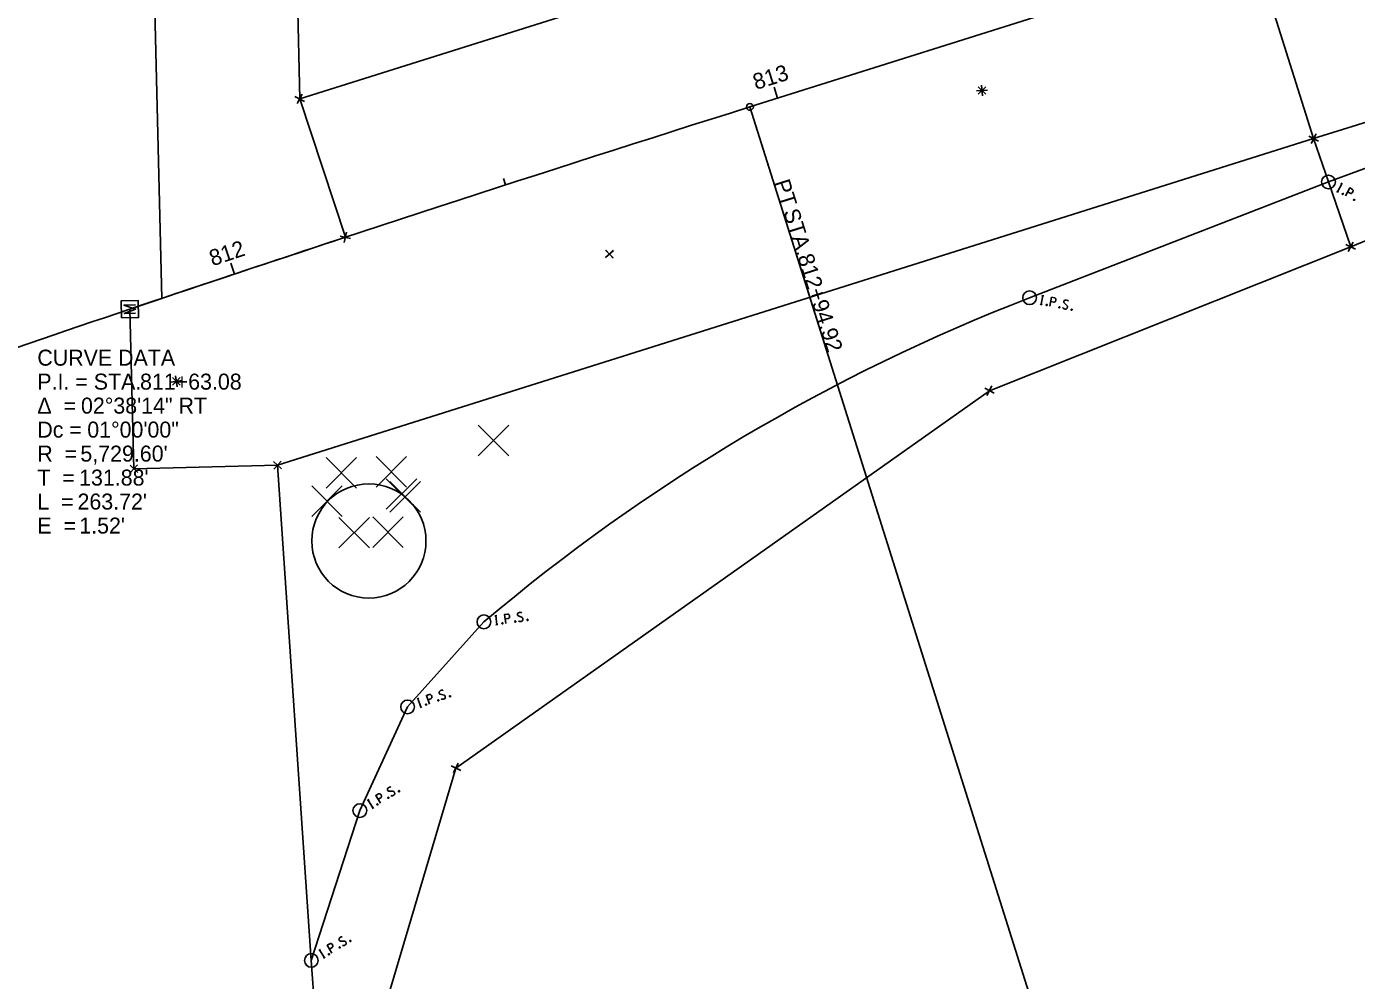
# Model space of a CAD drawing. Extents: x 149664 to 154524, y 325496 to 331514.
# Drawn here: x 152674.9 to 152907.9, y 330808.1 to 330975.1 of the extents above; entities that cross this region are included whole.
import ezdxf

# ---------------------------------------------------------------- set-up
doc = ezdxf.new("R2010")
doc.units = 0
for name, color, linetype in [('_CIVIL_CONSTRUCTION', 7, 'Continuous'), ('BD_X_Building', 7, 'Continuous'), ('GE_P_Alignment_100_Curve_Data', 7, 'Continuous'), ('GE_P_Alignment_100_Stations', 7, 'Continuous'), ('GE_P_Driveway_CL', 7, 'Continuous'), ('MD_P_DNC', 7, 'Continuous'), ('PF_P_Grade_Line', 7, 'Continuous'), ('PF_X_Ground_Line', 7, 'Continuous'), ('PV_X_COP', 7, 'Continuous'), ('RD_X_GR_Bar', 7, 'Continuous'), ('RD_X_Wall', 7, 'Continuous'), ('SC_Scratch16', 7, 'Continuous'), ('SC_Scratch3', 7, 'Continuous'), ('SC_Scratch5', 7, 'Continuous'), ('SC_Scratch6', 7, 'Continuous'), ('SC_Scratch8', 7, 'Continuous')]:
    doc.layers.add(name, color=color, linetype=linetype)

msp = doc.modelspace()

# ---------------------------------------------------------------- linework, layer by layer
at = {"layer": '_CIVIL_CONSTRUCTION'}
msp.add_line((152900.36, 330955.53), (152889.85, 330988.89), dxfattribs=at)
at = {"layer": 'BD_X_Building'}
for p, q in [((152841.62, 330963.3), (152842.95, 330964.63)), ((152841.62, 330964.63), (152842.95, 330963.3)), ((152776.36, 330934.66), (152777.69, 330936)), ((152776.36, 330936), (152777.69, 330934.66)), ((152700.52, 330912.37), (152701.85, 330913.71)), ((152700.52, 330913.71), (152701.85, 330912.37))]:
    msp.add_line(p, q, dxfattribs=at)
at = {"layer": 'GE_P_Alignment_100_Curve_Data'}
msp.add_circle((152734.89, 330885.08), 10, dxfattribs=at)
at = {"layer": 'GE_P_Alignment_100_Stations'}
msp.add_line((152801.63, 330961.09), (152815.15, 330918.17), dxfattribs=at)
msp.add_circle((152801.63, 330961.09), 0.6, dxfattribs=at)
at = {"layer": 'GE_P_Driveway_CL'}
for p, q in [((152722.79, 330962.5), (152720.41, 331063.11)), ((152794.43, 330985.07), (152722.79, 330962.5)), ((152900.36, 330955.53), (152954.71, 330972.65)), ((152956.22, 330967.86), (152902.97, 330947.94)), ((152718.87, 330898.36), (152900.36, 330955.53)), ((152902.97, 330947.94), (152900.36, 330955.53)), ((152900.36, 330955.53), (152902.97, 330947.94)), ((152902.97, 330947.94), (152850.62, 330927.68)), ((152724.81, 330811.64), (152718.87, 330898.36)), ((152755.05, 330870.92), (152741.68, 330856.03)), ((152741.68, 330856.03), (152733.31, 330837.87)), ((152733.31, 330837.87), (152724.81, 330811.64))]:
    msp.add_line(p, q, dxfattribs=at)
msp.add_arc((152971.53, 330615.26), 335, 111.1572, 130.2575, dxfattribs=at)
at = {"layer": 'MD_P_DNC'}
for p, q in [((152902.97, 330947.94), (152956.22, 330967.86)), ((152850.62, 330927.68), (152902.97, 330947.94)), ((152741.68, 330856.03), (152755.05, 330870.92)), ((152733.31, 330837.87), (152741.68, 330856.03)), ((152724.81, 330811.64), (152733.31, 330837.87))]:
    msp.add_line(p, q, dxfattribs=at)
msp.add_arc((152971.53, 330615.26), 335, 111.1572, 130.2575, dxfattribs=at)
at = {"layer": 'PF_P_Grade_Line'}
for p, q in [((152806.48, 330962.62), (152805.88, 330964.53)), ((152758.84, 330947.43), (152758.47, 330948.57)), ((152711.34, 330931.82), (152710.71, 330933.72))]:
    msp.add_line(p, q, dxfattribs=at)
at = {"layer": 'PV_X_COP'}
for p, q in [((152902.97, 330947.94), (152956.22, 330967.86)), ((152961.71, 330959.11), (152906.86, 330936.59)), ((152850.62, 330927.68), (152902.97, 330947.94)), ((152906.86, 330936.59), (152902.97, 330947.94)), ((152902.97, 330947.94), (152906.86, 330936.59)), ((152906.86, 330936.59), (152843.58, 330911.4)), ((152843.58, 330911.4), (152750.12, 330845.31)), ((152741.68, 330856.03), (152755.05, 330870.92)), ((152733.31, 330837.87), (152741.68, 330856.03)), ((152750.12, 330845.31), (152738.17, 330804.98)), ((152724.81, 330811.64), (152733.31, 330837.87)), ((152729.05, 330749.73), (152724.81, 330811.64))]:
    msp.add_line(p, q, dxfattribs=at)
msp.add_arc((152971.53, 330615.26), 335, 111.1572, 130.2575, dxfattribs=at)
at = {"layer": 'RD_X_GR_Bar'}
msp.add_arc((154523.47, 325496.33), 5729.6, 108.631088, 110.125795, dxfattribs=at)
at = {"layer": 'RD_X_Wall'}
for p, q in [((152693.02, 330925.67), (152693.74, 330897.7)), ((152693.74, 330897.7), (152718.87, 330898.36))]:
    msp.add_line(p, q, dxfattribs=at)
at = {"layer": 'SC_Scratch16'}
for p, q in [((152906.86, 330936.59), (152961.71, 330959.11)), ((152843.58, 330911.4), (152906.86, 330936.59)), ((152750.12, 330845.31), (152843.58, 330911.4)), ((152738.17, 330804.98), (152750.12, 330845.31))]:
    msp.add_line(p, q, dxfattribs=at)
at = {"layer": 'SC_Scratch3'}
for p, q in [((152698.61, 330927.56), (152694.14, 331116.54)), ((152801.63, 330961.09), (152889.85, 330988.89)), ((152889.85, 330988.89), (152900.36, 330955.53)), ((152730.78, 330938.26), (152722.79, 330962.5))]:
    msp.add_line(p, q, dxfattribs=at)
msp.add_lwpolyline([(152552.02, 330876.08), (154523.55, 325496.36), (152801.63, 330961.09)], dxfattribs=at)
for start in [107.489509, 108.233928, 108.572913]:
    msp.add_arc((154523.55, 325496.36), 5729.6, start, 108.631959, dxfattribs=at)
at = {"layer": 'SC_Scratch5'}
for p, q in [((152842.21, 330964.9), (152842.36, 330963.02)), ((152721.95, 330962.93), (152723.63, 330962.06)), ((152722.36, 330961.66), (152723.22, 330963.34)), ((152843.22, 330964.04), (152841.34, 330963.89)), ((152899.53, 330955.97), (152901.2, 330955.1)), ((152899.93, 330954.7), (152900.8, 330956.37)), ((152729.85, 330938.45), (152731.7, 330938.07)), ((152730.58, 330937.34), (152730.97, 330939.18)), ((152906.03, 330937.02), (152907.7, 330936.15)), ((152906.43, 330935.75), (152907.3, 330937.42)), ((152776.33, 330934.69), (152777.72, 330935.97)), ((152776.39, 330936.02), (152777.66, 330934.63)), ((152701.04, 330913.97), (152701.32, 330912.1)), ((152700.25, 330912.9), (152702.12, 330913.18)), ((152842.75, 330911.84), (152844.42, 330910.97)), ((152843.15, 330910.57), (152844.02, 330912.24)), ((152693.06, 330898.35), (152694.43, 330897.05)), ((152693.09, 330897.02), (152694.39, 330898.39)), ((152719.56, 330897.71), (152718.19, 330899.01)), ((152718.22, 330897.67), (152719.52, 330899.04)), ((152749.7, 330844.47), (152750.55, 330846.15)), ((152749.28, 330845.73), (152750.97, 330844.89))]:
    msp.add_line(p, q, dxfattribs=at)
at = {"layer": 'SC_Scratch6'}
msp.add_line((152693.02, 330925.67), (152693.02, 330925.67), dxfattribs=at)
for points in [[(152904.39, 330946.3), (152904.7, 330946.14)], [(152904.55, 330946.22), (152905.29, 330947.64)], [(152905.13, 330947.72), (152905.44, 330947.56)], [(152905.94, 330945.49), (152906.68, 330946.91), (152907.14, 330946.67), (152907.19, 330946.63), (152907.24, 330946.57), (152907.26, 330946.54), (152907.28, 330946.5), (152907.29, 330946.42), (152907.29, 330946.35), (152907.26, 330946.25), (152907.19, 330946.12), (152907.16, 330946.08), (152907.11, 330946.02), (152907.03, 330945.96), (152906.97, 330945.95), (152906.93, 330945.94), (152906.87, 330945.95), (152906.78, 330945.98), (152906.31, 330946.22)], [(152905.5, 330945.96), (152905.55, 330945.94), (152905.56, 330945.9), (152905.57, 330945.84), (152905.54, 330945.79), (152905.49, 330945.76), (152905.45, 330945.75), (152905.4, 330945.77), (152905.38, 330945.81), (152905.37, 330945.87), (152905.4, 330945.93), (152905.46, 330945.96), (152905.5, 330945.96)], [(152907.49, 330944.93), (152907.54, 330944.9), (152907.56, 330944.86), (152907.56, 330944.8), (152907.54, 330944.75), (152907.48, 330944.72), (152907.44, 330944.71), (152907.39, 330944.74), (152907.37, 330944.77), (152907.37, 330944.83), (152907.4, 330944.89), (152907.45, 330944.92), (152907.49, 330944.93)], [(152852.63, 330926.49), (152852.93, 330928.06)], [(152852.75, 330928.09), (152853.1, 330928.03)], [(152854.17, 330926.2), (152854.46, 330927.77), (152854.98, 330927.67), (152855.04, 330927.65), (152855.11, 330927.61), (152855.13, 330927.58), (152855.16, 330927.54), (152855.19, 330927.47), (152855.21, 330927.41), (152855.22, 330927.3), (152855.19, 330927.16), (152855.17, 330927.11), (152855.13, 330927.04), (152855.07, 330926.96), (152855.02, 330926.93), (152854.99, 330926.91), (152854.93, 330926.9), (152854.84, 330926.9), (152854.32, 330927)], [(152691.55, 330924.13), (152691.48, 330927.13), (152694.48, 330927.21), (152694.55, 330924.21), (152691.55, 330924.13)], [(152694.04, 330924.96), (152692.04, 330924.91), (152694.02, 330925.7), (152692, 330926.39), (152694, 330926.44)], [(152852.45, 330926.52), (152852.8, 330926.45)], [(152853.61, 330926.52), (152853.66, 330926.51), (152853.69, 330926.48), (152853.72, 330926.42), (152853.7, 330926.36), (152853.66, 330926.32), (152853.62, 330926.3), (152853.57, 330926.31), (152853.54, 330926.34), (152853.52, 330926.39), (152853.53, 330926.46), (152853.57, 330926.5), (152853.61, 330926.52)], [(152855.82, 330926.1), (152855.87, 330926.09), (152855.9, 330926.06), (152855.92, 330926), (152855.91, 330925.94), (152855.87, 330925.9), (152855.83, 330925.88), (152855.78, 330925.89), (152855.75, 330925.92), (152855.73, 330925.98), (152855.74, 330926.04), (152855.78, 330926.08), (152855.82, 330926.1)], [(152857.4, 330927.1), (152857.38, 330927.12), (152857.35, 330927.16), (152857.26, 330927.21), (152857.15, 330927.26), (152857.06, 330927.27), (152857.03, 330927.28), (152856.88, 330927.27), (152856.75, 330927.22), (152856.65, 330927.13), (152856.61, 330927.04), (152856.6, 330926.96), (152856.6, 330926.86), (152856.67, 330926.76), (152857.2, 330926.27), (152857.24, 330926.21), (152857.26, 330926.16), (152857.26, 330926.08), (152857.25, 330926.01), (152857.22, 330925.94), (152857.2, 330925.89), (152857.17, 330925.83), (152857.14, 330925.79), (152857.11, 330925.75), (152857.07, 330925.72), (152857.03, 330925.7), (152856.99, 330925.69), (152856.95, 330925.68), (152856.85, 330925.69), (152856.7, 330925.71), (152856.61, 330925.76), (152856.48, 330925.87), (152856.41, 330925.96)], [(152857.96, 330925.69), (152858.02, 330925.68), (152858.05, 330925.65), (152858.07, 330925.6), (152858.06, 330925.53), (152858.02, 330925.49), (152857.98, 330925.47), (152857.92, 330925.48), (152857.9, 330925.51), (152857.87, 330925.57), (152857.88, 330925.63), (152857.93, 330925.67), (152857.96, 330925.69)], [(152756.94, 330871.98), (152757.29, 330872.03)], [(152757.33, 330870.42), (152757.11, 330872.01)], [(152758.88, 330870.63), (152758.66, 330872.22), (152759.19, 330872.29), (152759.24, 330872.28), (152759.32, 330872.27), (152759.36, 330872.25), (152759.4, 330872.23), (152759.45, 330872.17), (152759.49, 330872.11), (152759.53, 330872.02), (152759.55, 330871.87), (152759.54, 330871.82), (152759.53, 330871.74), (152759.5, 330871.65), (152759.46, 330871.6), (152759.43, 330871.57), (152759.38, 330871.54), (152759.29, 330871.52), (152758.77, 330871.44)], [(152761.66, 330872.51), (152761.64, 330872.53), (152761.6, 330872.56), (152761.5, 330872.58), (152761.37, 330872.59), (152761.28, 330872.58), (152761.25, 330872.57), (152761.12, 330872.51), (152761.01, 330872.42), (152760.94, 330872.31), (152760.93, 330872.21), (152760.94, 330872.14), (152760.98, 330872.04), (152761.08, 330871.96), (152761.73, 330871.67), (152761.79, 330871.63), (152761.82, 330871.58), (152761.85, 330871.51), (152761.86, 330871.43), (152761.86, 330871.36), (152761.86, 330871.31), (152761.85, 330871.24), (152761.83, 330871.19), (152761.81, 330871.15), (152761.79, 330871.11), (152761.76, 330871.08), (152761.72, 330871.05), (152761.68, 330871.03), (152761.59, 330871), (152761.44, 330870.98), (152761.33, 330870.99), (152761.18, 330871.06), (152761.08, 330871.12)], [(152757.15, 330870.4), (152757.5, 330870.45)], [(152758.25, 330870.76), (152758.3, 330870.77), (152758.34, 330870.75), (152758.38, 330870.7), (152758.39, 330870.64), (152758.36, 330870.59), (152758.33, 330870.56), (152758.28, 330870.55), (152758.24, 330870.57), (152758.2, 330870.62), (152758.19, 330870.68), (152758.22, 330870.73), (152758.25, 330870.76)], [(152760.48, 330871.07), (152760.53, 330871.07), (152760.57, 330871.05), (152760.61, 330871.01), (152760.62, 330870.95), (152760.59, 330870.89), (152760.56, 330870.86), (152760.51, 330870.85), (152760.47, 330870.88), (152760.43, 330870.92), (152760.42, 330870.98), (152760.45, 330871.04), (152760.48, 330871.07)], [(152762.64, 330871.36), (152762.7, 330871.37), (152762.73, 330871.35), (152762.77, 330871.3), (152762.78, 330871.24), (152762.75, 330871.19), (152762.72, 330871.16), (152762.67, 330871.15), (152762.63, 330871.17), (152762.59, 330871.22), (152762.59, 330871.28), (152762.61, 330871.33), (152762.64, 330871.36)], [(152745.5, 330856.52), (152744.97, 330858.03), (152745.47, 330858.2), (152745.53, 330858.21), (152745.61, 330858.21), (152745.65, 330858.2), (152745.69, 330858.18), (152745.75, 330858.14), (152745.8, 330858.09), (152745.86, 330858), (152745.91, 330857.86), (152745.91, 330857.81), (152745.92, 330857.73), (152745.9, 330857.63), (152745.87, 330857.58), (152745.85, 330857.55), (152745.81, 330857.51), (152745.73, 330857.46), (152745.23, 330857.29)], [(152747.85, 330858.91), (152747.82, 330858.93), (152747.78, 330858.94), (152747.68, 330858.94), (152747.55, 330858.93), (152747.47, 330858.9), (152747.44, 330858.89), (152747.32, 330858.8), (152747.23, 330858.69), (152747.19, 330858.57), (152747.2, 330858.47), (152747.22, 330858.4), (152747.28, 330858.31), (152747.39, 330858.26), (152748.09, 330858.1), (152748.16, 330858.07), (152748.19, 330858.03), (152748.24, 330857.97), (152748.26, 330857.89), (152748.28, 330857.82), (152748.28, 330857.77), (152748.28, 330857.7), (152748.28, 330857.65), (152748.27, 330857.6), (152748.25, 330857.56), (152748.23, 330857.52), (152748.2, 330857.48), (152748.17, 330857.46), (152748.08, 330857.42), (152747.93, 330857.37), (152747.83, 330857.36), (152747.67, 330857.39), (152747.56, 330857.44)], [(152749.04, 330857.98), (152749.09, 330858), (152749.13, 330857.98), (152749.18, 330857.95), (152749.2, 330857.89), (152749.19, 330857.83), (152749.16, 330857.79), (152749.11, 330857.78), (152749.07, 330857.79), (152749.02, 330857.83), (152749, 330857.88), (152749.02, 330857.94), (152749.04, 330857.98)], [(152743.33, 330857.45), (152743.66, 330857.57)], [(152744.02, 330856), (152743.49, 330857.51)], [(152743.85, 330855.94), (152744.19, 330856.06)], [(152744.86, 330856.52), (152744.91, 330856.54), (152744.95, 330856.52), (152745, 330856.49), (152745.02, 330856.43), (152745, 330856.37), (152744.98, 330856.34), (152744.93, 330856.32), (152744.89, 330856.33), (152744.84, 330856.37), (152744.82, 330856.43), (152744.83, 330856.48), (152744.86, 330856.52)], [(152746.98, 330857.26), (152747.03, 330857.28), (152747.07, 330857.26), (152747.12, 330857.23), (152747.14, 330857.17), (152747.12, 330857.11), (152747.1, 330857.08), (152747.05, 330857.06), (152747.01, 330857.07), (152746.96, 330857.11), (152746.94, 330857.17), (152746.96, 330857.22), (152746.98, 330857.26)], [(152738.73, 330841.99), (152738.69, 330842), (152738.65, 330842.01), (152738.55, 330841.99), (152738.43, 330841.95), (152738.36, 330841.9), (152738.33, 330841.88), (152738.23, 330841.78), (152738.16, 330841.65), (152738.15, 330841.52), (152738.18, 330841.42), (152738.22, 330841.36), (152738.29, 330841.28), (152738.41, 330841.26), (152739.13, 330841.25), (152739.2, 330841.24), (152739.25, 330841.2), (152739.31, 330841.15), (152739.35, 330841.09), (152739.38, 330841.02), (152739.39, 330840.97), (152739.41, 330840.9), (152739.41, 330840.85), (152739.41, 330840.8), (152739.41, 330840.76), (152739.39, 330840.72), (152739.37, 330840.67), (152739.35, 330840.64), (152739.27, 330840.58), (152739.14, 330840.5), (152739.04, 330840.47), (152738.87, 330840.47), (152738.76, 330840.49)], [(152734.62, 330839.61), (152734.92, 330839.79)], [(152735.6, 330838.34), (152734.77, 330839.7)], [(152736.94, 330839.15), (152736.1, 330840.52), (152736.55, 330840.79), (152736.61, 330840.81), (152736.68, 330840.83), (152736.73, 330840.83), (152736.77, 330840.82), (152736.84, 330840.79), (152736.9, 330840.76), (152736.97, 330840.68), (152737.05, 330840.55), (152737.07, 330840.5), (152737.09, 330840.43), (152737.1, 330840.33), (152737.08, 330840.27), (152737.06, 330840.24), (152737.03, 330840.18), (152736.96, 330840.13), (152736.51, 330839.85)], [(152738.23, 330840.19), (152738.27, 330840.22), (152738.31, 330840.22), (152738.37, 330840.19), (152738.4, 330840.14), (152738.4, 330840.08), (152738.38, 330840.04), (152738.34, 330840.01), (152738.3, 330840.02), (152738.24, 330840.04), (152738.21, 330840.1), (152738.21, 330840.16), (152738.23, 330840.19)], [(152740.09, 330841.33), (152740.13, 330841.36), (152740.17, 330841.36), (152740.23, 330841.33), (152740.26, 330841.28), (152740.26, 330841.22), (152740.24, 330841.18), (152740.2, 330841.15), (152740.16, 330841.16), (152740.1, 330841.18), (152740.07, 330841.24), (152740.07, 330841.3), (152740.09, 330841.33)], [(152735.45, 330838.24), (152735.75, 330838.43)], [(152736.31, 330839.02), (152736.35, 330839.05), (152736.4, 330839.04), (152736.45, 330839.02), (152736.48, 330838.96), (152736.48, 330838.9), (152736.47, 330838.87), (152736.42, 330838.84), (152736.38, 330838.84), (152736.32, 330838.87), (152736.29, 330838.92), (152736.29, 330838.98), (152736.31, 330839.02)], [(152726.11, 330813.38), (152726.41, 330813.56)], [(152727.1, 330812.11), (152726.26, 330813.47)], [(152728.43, 330812.92), (152727.6, 330814.29), (152728.05, 330814.56), (152728.1, 330814.58), (152728.18, 330814.6), (152728.22, 330814.6), (152728.26, 330814.59), (152728.33, 330814.56), (152728.39, 330814.53), (152728.47, 330814.45), (152728.54, 330814.32), (152728.56, 330814.27), (152728.58, 330814.2), (152728.59, 330814.1), (152728.57, 330814.04), (152728.56, 330814.01), (152728.52, 330813.95), (152728.46, 330813.9), (152728, 330813.62)], [(152730.22, 330815.76), (152730.19, 330815.77), (152730.15, 330815.78), (152730.04, 330815.76), (152729.93, 330815.72), (152729.85, 330815.67), (152729.82, 330815.65), (152729.72, 330815.55), (152729.66, 330815.42), (152729.64, 330815.29), (152729.68, 330815.19), (152729.72, 330815.13), (152729.79, 330815.05), (152729.91, 330815.03), (152730.63, 330815.02), (152730.7, 330815.01), (152730.74, 330814.97), (152730.8, 330814.92), (152730.84, 330814.86), (152730.87, 330814.79), (152730.89, 330814.74), (152730.9, 330814.67), (152730.91, 330814.62), (152730.91, 330814.57), (152730.9, 330814.53), (152730.89, 330814.49), (152730.86, 330814.44), (152730.84, 330814.41), (152730.76, 330814.35), (152730.63, 330814.27), (152730.53, 330814.24), (152730.37, 330814.24), (152730.25, 330814.26)], [(152729.72, 330813.96), (152729.77, 330813.99), (152729.81, 330813.99), (152729.86, 330813.96), (152729.9, 330813.91), (152729.89, 330813.85), (152729.88, 330813.81), (152729.83, 330813.78), (152729.79, 330813.79), (152729.74, 330813.81), (152729.7, 330813.87), (152729.71, 330813.93), (152729.72, 330813.96)], [(152731.58, 330815.1), (152731.63, 330815.13), (152731.67, 330815.13), (152731.72, 330815.1), (152731.76, 330815.05), (152731.76, 330814.99), (152731.74, 330814.95), (152731.69, 330814.92), (152731.65, 330814.93), (152731.6, 330814.95), (152731.57, 330815.01), (152731.57, 330815.07), (152731.58, 330815.1)], [(152726.95, 330812.01), (152727.25, 330812.2)], [(152727.8, 330812.79), (152727.85, 330812.82), (152727.89, 330812.81), (152727.95, 330812.79), (152727.98, 330812.73), (152727.98, 330812.67), (152727.96, 330812.64), (152727.92, 330812.61), (152727.87, 330812.61), (152727.82, 330812.64), (152727.79, 330812.69), (152727.79, 330812.75), (152727.8, 330812.79)]]:
    msp.add_lwpolyline(points, dxfattribs=at)
for centre in [(152902.97, 330947.94), (152850.62, 330927.68), (152755.05, 330870.92), (152741.68, 330856.03), (152733.31, 330837.87), (152724.81, 330811.64)]:
    msp.add_circle(centre, 1.2, dxfattribs=at)
at = {"layer": 'SC_Scratch8'}
for p, q in [((152754.03, 330905.34), (152759.38, 330899.99)), ((152759.38, 330905.34), (152754.03, 330899.99)), ((152756.71, 330902.66), (152756.71, 330902.66)), ((152727.4, 330899.69), (152732.74, 330894.34)), ((152732.74, 330899.69), (152727.4, 330894.34)), ((152736.15, 330899.88), (152741.5, 330894.53)), ((152741.5, 330899.88), (152736.15, 330894.53)), ((152730.07, 330897.02), (152730.07, 330897.02)), ((152737.93, 330895.98), (152743.27, 330890.63)), ((152743.27, 330895.98), (152737.93, 330890.63)), ((152738.58, 330895.48), (152743.93, 330890.14)), ((152743.93, 330895.48), (152738.58, 330890.14)), ((152738.82, 330897.21), (152738.82, 330897.21)), ((152724.88, 330894.72), (152730.23, 330889.38)), ((152730.23, 330894.72), (152724.88, 330889.38)), ((152740.6, 330893.3), (152740.6, 330893.3)), ((152741.26, 330892.81), (152741.26, 330892.81)), ((152727.55, 330892.05), (152727.55, 330892.05)), ((152729.64, 330889.22), (152734.99, 330883.88)), ((152734.99, 330889.22), (152729.64, 330883.88)), ((152735.58, 330889.28), (152740.92, 330883.93)), ((152740.92, 330889.28), (152735.58, 330883.93)), ((152732.31, 330886.55), (152732.31, 330886.55)), ((152738.25, 330886.6), (152738.25, 330886.6))]:
    msp.add_line(p, q, dxfattribs=at)

# ---------------------------------------------------------------- texts
at = {"layer": 'GE_P_Alignment_100_Stations'}
for s, p in [('PT', (152805.83, 330947.9)), (' STA. ', (152807.13, 330943.75)), ('812+94.92', (152809.94, 330934.86))]:
    msp.add_text(s, height=2.8, rotation=287.4895, dxfattribs=at).set_placement(p)
at = {"layer": 'PF_P_Grade_Line'}
for s, rotation, p in [('813', 17.4895, (152802.68, 330964.04)), ('812', 18.4387, (152707.5, 330933.17))]:
    msp.add_text(s, height=2.8, rotation=rotation, dxfattribs=at).set_placement(p)
at = {"layer": 'PF_X_Ground_Line'}
for s, p in [('CURVE DATA', (152676.82, 330915.78)), ('P.I. = STA. ', (152676.82, 330911.58)), ('811+63.08', (152694.81, 330911.58)), ('Δ  = ', (152676.82, 330907.38)), ('02°38\'14" RT', (152684.47, 330907.38)), ('Dc = ', (152676.82, 330903.18)), ('01°00\'00"', (152685.57, 330903.18)), ('R  = ', (152676.82, 330898.98)), ("5,729.60'", (152684.36, 330898.98)), ('T  = ', (152676.82, 330894.78)), ("131.88'", (152684.14, 330894.78)), ('L  = ', (152676.82, 330890.58)), ("263.72'", (152683.86, 330890.58)), ('E  = ', (152676.82, 330886.38)), ("1.52'", (152684.17, 330886.38))]:
    msp.add_text(s, height=2.8, dxfattribs=at).set_placement(p)

doc.saveas('drawing.dxf')
